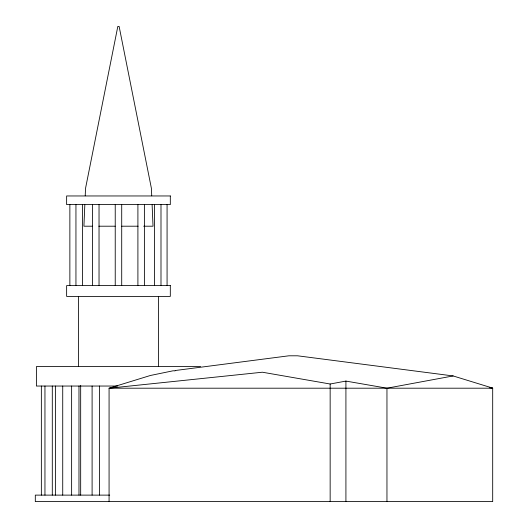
<?xml version="1.0" encoding="UTF-8"?>
<svg xmlns="http://www.w3.org/2000/svg" width="528" height="528" viewBox="0 0 528 528"><rect width="100%" height="100%" fill="white"/><g stroke="black" fill="none" stroke-linecap="round" stroke-linejoin="round"><path stroke-width="0.79" d="M84.823 204.838L83.912 226.202L92.492 226.202M85.213 195.796L85.529 188.397L117.823 26.4L119.117 26.4L151.411 188.397L151.727 195.796M109.072 501.6L109.072 388.199L262.396 372.22L330.152 384.008L345.919 381.084L386.958 388.199L453.136 375.943L492.69 388.106L492.69 501.6L35.31 501.6L35.31 495.119L109.699 495.119M175.118 370.531L288.889 355.799L297.568 355.799L453.136 375.943M98.815 226.202L115.177 226.202M121.763 226.202L138.125 226.202M143.656 226.202L153.028 226.202L152.117 204.838M200.548 366.597L36.392 366.597L36.392 386.041L117.671 386.041M492.69 388.199L109.072 388.199L150.434 375.474L173.118 370.788L175.045 370.874M489.449 387.763L492.69 388.106M386.958 388.199L386.958 501.6M345.919 381.084L345.919 501.6M330.152 384.008L330.152 501.6M167.072 204.6L167.072 285.602M160.994 204.6L160.994 285.602M158.433 296.399L158.433 366.597M154.513 204.6L154.513 285.602M144.388 204.6L144.388 285.602M137.907 204.6L137.907 285.602M121.711 204.6L121.711 285.602M115.229 204.6L115.229 285.602M99.449 386.041L99.449 495.119M99.033 204.6L99.033 285.602M92.552 204.6L92.552 285.602M92.103 386.041L92.103 495.119M82.427 204.6L82.427 285.602M80.672 385.48L80.672 495.119M78.976 386.041L78.976 495.119M78.507 296.399L78.507 366.597M75.946 204.6L75.946 285.602M71.63 386.041L71.63 495.119M69.868 204.6L69.868 285.602M62.726 386.041L62.726 495.119M55.387 386.041L55.387 495.119M52.298 386.041L52.298 495.119M44.953 386.041L44.953 495.119M41.356 386.041L41.356 495.119M170.313 195.961L66.634 195.961L66.634 204.6L170.313 204.6L170.313 195.961M170.313 285.602L66.634 285.602L66.634 296.399L170.313 296.399L170.313 285.602"/></g></svg>
